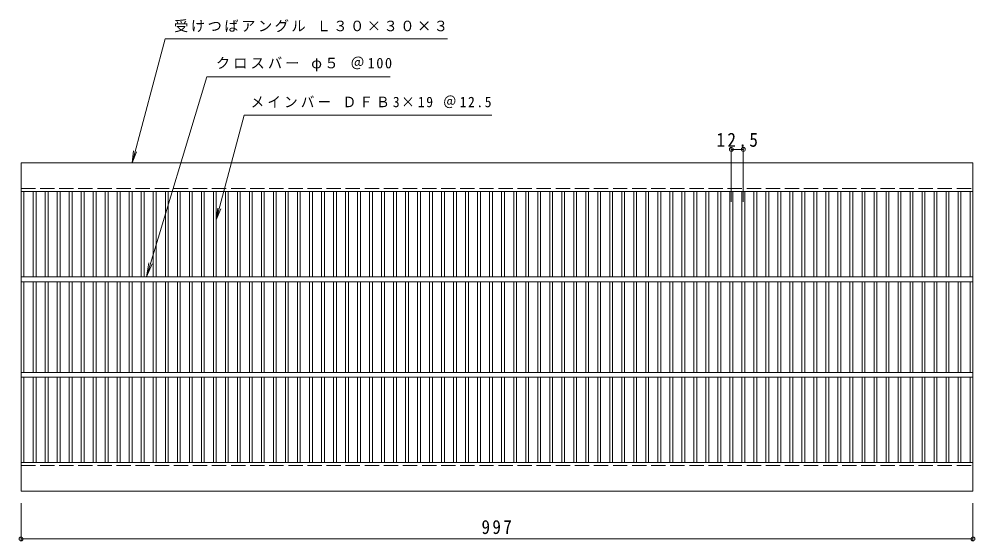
# Model space of a CAD drawing. Units: millimetres, scale not verified. Extents: x -892 to 910, y -686 to 591.
# Drawn here: x -830 to 171, y 45 to 591 of the extents above; entities that cross this region are included whole.
import ezdxf

# ---------------------------------------------------------------- set-up
doc = ezdxf.new("R2010")
doc.units = ezdxf.units.MM
doc.header["$LTSCALE"] = 5
doc.header["$PDMODE"] = 32
doc.header["$PDSIZE"] = 4
doc.linetypes.add('DASHED3', pattern=[4, 3, -1])
for name, color, linetype, lineweight in [('1-1_1-1ﾚｲﾔ', 2, 'Continuous', 9), ('1-2_1-2ﾚｲﾔ', 3, 'Continuous', 9), ('1-4_1-4ﾚｲﾔ', 7, 'Continuous', 9), ('1-5_1-5ﾚｲﾔ', 7, 'Continuous', 9)]:
    doc.layers.add(name, color=color, linetype=linetype, lineweight=lineweight)
doc.styles.add('ＭＳ ゴシック', font='')
doc.styles.get('ＭＳ ゴシック').set_extended_font_data('MS Gothic')

msp = doc.modelspace()

# ---------------------------------------------------------------- linework, layer by layer
at = {"layer": '1-1_1-1ﾚｲﾔ'}
for p, q in [((-828.333, 440.967), (168.667, 440.967)), ((-828.333, 410.967), (-828.333, 440.967)), ((168.667, 440.967), (168.667, 410.967)), ((-828.333, 410.967), (168.667, 410.967)), ((168.667, 126.967), (168.667, 96.967)), ((-828.333, 96.967), (168.667, 96.967))]:
    msp.add_line(p, q, dxfattribs=at)
at = {"layer": '1-1_1-1ﾚｲﾔ', "linetype": 'DASHED3'}
for p, q in [((-828.333, 413.967), (168.667, 413.967)), ((-828.333, 123.967), (168.667, 123.967))]:
    msp.add_line(p, q, dxfattribs=at)
at = {"layer": '1-1_1-1ﾚｲﾔ'}
msp.add_lwpolyline([(-828.333, 96.967), (-828.333, 126.967), (168.667, 126.967)], dxfattribs=at)
at = {"layer": '1-2_1-2ﾚｲﾔ'}
for p, q in [((-828.333, 410.967), (-828.333, 126.967)), ((-825.333, 321.467), (-825.333, 410.967)), ((-815.573, 410.967), (-815.573, 321.467)), ((-812.573, 410.967), (-812.573, 321.467)), ((-802.994, 410.967), (-802.994, 321.467)), ((-799.993, 410.967), (-799.993, 321.467)), ((-790.413, 410.967), (-790.413, 321.467)), ((-787.414, 410.967), (-787.414, 321.467)), ((-777.833, 410.967), (-777.833, 321.467)), ((-774.834, 410.967), (-774.834, 321.467)), ((-765.253, 410.967), (-765.253, 321.467)), ((-762.254, 410.967), (-762.254, 321.467)), ((-752.673, 410.967), (-752.673, 321.467)), ((-749.674, 410.967), (-749.674, 321.467)), ((-740.093, 410.967), (-740.093, 321.467)), ((-737.093, 410.967), (-737.093, 321.467)), ((-727.513, 410.967), (-727.513, 321.467)), ((-724.513, 410.967), (-724.513, 321.467)), ((-714.933, 410.967), (-714.933, 321.467)), ((-711.933, 410.967), (-711.933, 321.467)), ((-702.353, 410.967), (-702.353, 321.467)), ((-699.353, 410.967), (-699.353, 321.467)), ((-689.773, 410.967), (-689.773, 321.467)), ((-686.773, 410.967), (-686.773, 321.467)), ((-677.193, 410.967), (-677.193, 321.467)), ((-674.193, 410.967), (-674.193, 321.467)), ((-664.614, 410.967), (-664.614, 321.467)), ((-661.613, 410.967), (-661.613, 321.467)), ((-652.034, 410.967), (-652.034, 321.467)), ((-649.033, 410.967), (-649.033, 321.467)), ((-639.453, 410.967), (-639.453, 321.467)), ((-636.453, 410.967), (-636.453, 321.467)), ((-626.873, 410.967), (-626.873, 321.467)), ((-623.873, 410.967), (-623.873, 321.467)), ((-614.293, 410.967), (-614.293, 321.467)), ((-611.293, 410.967), (-611.293, 321.467)), ((-601.713, 410.967), (-601.713, 321.467)), ((-598.713, 410.967), (-598.713, 321.467)), ((-589.133, 410.967), (-589.133, 321.467)), ((-586.133, 410.967), (-586.133, 321.467)), ((-576.553, 410.967), (-576.553, 321.467)), ((-573.553, 410.967), (-573.553, 321.467)), ((-563.973, 410.967), (-563.973, 321.467)), ((-560.973, 410.967), (-560.973, 321.467)), ((-551.393, 410.967), (-551.393, 321.467)), ((-548.393, 410.967), (-548.393, 321.467)), ((-538.813, 410.967), (-538.813, 321.467)), ((-535.813, 410.967), (-535.813, 321.467)), ((-526.233, 410.967), (-526.233, 321.467)), ((-523.233, 410.967), (-523.233, 321.467)), ((-513.653, 410.967), (-513.653, 321.467)), ((-510.653, 410.967), (-510.653, 321.467)), ((-501.073, 410.967), (-501.073, 321.467)), ((-498.073, 410.967), (-498.073, 321.467)), ((-488.493, 410.967), (-488.493, 321.467)), ((-485.493, 410.967), (-485.493, 321.467)), ((-475.913, 410.967), (-475.913, 321.467)), ((-472.913, 410.967), (-472.913, 321.467)), ((-463.333, 410.967), (-463.333, 321.467)), ((-460.333, 410.967), (-460.333, 321.467)), ((-450.753, 410.967), (-450.753, 321.467)), ((-447.753, 410.967), (-447.753, 321.467)), ((-438.173, 410.967), (-438.173, 321.467)), ((-435.173, 410.967), (-435.173, 321.467)), ((-425.593, 410.967), (-425.593, 321.467)), ((-422.593, 410.967), (-422.593, 321.467)), ((-413.013, 410.967), (-413.013, 321.467)), ((-410.013, 410.967), (-410.013, 321.467)), ((-400.433, 410.967), (-400.433, 321.467)), ((-397.433, 410.967), (-397.433, 321.467)), ((-387.853, 410.967), (-387.853, 321.467)), ((-384.853, 410.967), (-384.853, 321.467)), ((-375.273, 410.967), (-375.273, 321.467)), ((-372.273, 410.967), (-372.273, 321.467)), ((-362.693, 410.967), (-362.693, 321.467)), ((-359.693, 410.967), (-359.693, 321.467)), ((-350.113, 410.967), (-350.113, 321.467)), ((-347.113, 410.967), (-347.113, 321.467)), ((-337.533, 410.967), (-337.533, 321.467)), ((-334.533, 410.967), (-334.533, 321.467)), ((-324.953, 410.967), (-324.953, 321.467)), ((-321.953, 410.967), (-321.953, 321.467)), ((-312.373, 410.967), (-312.373, 321.467)), ((-309.373, 410.967), (-309.373, 321.467)), ((-299.793, 410.967), (-299.793, 321.467)), ((-296.793, 410.967), (-296.793, 321.467)), ((-287.213, 410.967), (-287.213, 321.467)), ((-284.213, 410.967), (-284.213, 321.467)), ((-274.633, 410.967), (-274.633, 321.467)), ((-271.633, 410.967), (-271.633, 321.467)), ((-262.053, 410.967), (-262.053, 321.467)), ((-259.053, 410.967), (-259.053, 321.467)), ((-249.473, 410.967), (-249.473, 321.467)), ((-246.472, 410.967), (-246.472, 321.467)), ((-236.893, 410.967), (-236.893, 321.467)), ((-233.893, 410.967), (-233.893, 321.467)), ((-224.313, 410.967), (-224.313, 321.467)), ((-221.313, 410.967), (-221.313, 321.467)), ((-211.733, 410.967), (-211.733, 321.467)), ((-208.733, 410.967), (-208.733, 321.467)), ((-199.153, 410.967), (-199.153, 321.467)), ((-196.153, 410.967), (-196.153, 321.467)), ((-186.573, 410.967), (-186.573, 321.467)), ((-183.573, 410.967), (-183.573, 321.467)), ((-173.993, 410.967), (-173.993, 321.467)), ((-170.993, 410.967), (-170.993, 321.467)), ((-161.413, 410.967), (-161.413, 321.467)), ((-158.413, 410.967), (-158.413, 321.467)), ((-148.832, 410.967), (-148.832, 321.467)), ((-145.832, 410.967), (-145.832, 321.467)), ((-136.253, 410.967), (-136.253, 321.467)), ((-133.252, 410.967), (-133.252, 321.467)), ((-123.673, 410.967), (-123.673, 321.467)), ((-120.673, 410.967), (-120.673, 321.467)), ((-111.093, 410.967), (-111.093, 321.467)), ((-108.093, 410.967), (-108.093, 321.467)), ((-98.513, 410.967), (-98.513, 321.467)), ((-95.513, 410.967), (-95.513, 321.467)), ((-85.933, 410.967), (-85.933, 321.467)), ((-82.933, 410.967), (-82.933, 321.467)), ((-73.353, 410.967), (-73.353, 321.467)), ((-70.353, 410.967), (-70.353, 321.467)), ((-60.773, 410.967), (-60.773, 321.467)), ((-57.773, 410.967), (-57.773, 321.467)), ((-48.193, 410.967), (-48.193, 321.467)), ((-45.193, 410.967), (-45.193, 321.467)), ((-35.612, 410.967), (-35.612, 321.467)), ((-32.612, 410.967), (-32.612, 321.467)), ((-23.033, 410.967), (-23.033, 321.467)), ((-20.032, 410.967), (-20.032, 321.467)), ((-10.452, 410.967), (-10.452, 321.467)), ((-7.453, 410.967), (-7.453, 321.467)), ((2.127, 410.967), (2.127, 321.467)), ((5.127, 410.967), (5.127, 321.467)), ((14.707, 410.967), (14.707, 321.467)), ((17.707, 410.967), (17.707, 321.467)), ((27.287, 410.967), (27.287, 321.467)), ((30.288, 410.967), (30.288, 321.467)), ((39.867, 410.967), (39.867, 321.467)), ((42.867, 410.967), (42.867, 321.467)), ((52.447, 410.967), (52.447, 321.467)), ((55.447, 410.967), (55.447, 321.467)), ((65.027, 410.967), (65.027, 321.467)), ((68.027, 410.967), (68.027, 321.467)), ((77.607, 410.967), (77.607, 321.467)), ((80.607, 410.967), (80.607, 321.467)), ((90.188, 410.967), (90.188, 321.467)), ((93.188, 410.967), (93.188, 321.467)), ((102.768, 410.967), (102.768, 321.467)), ((105.768, 410.967), (105.768, 321.467)), ((115.347, 410.967), (115.347, 321.467)), ((118.347, 410.967), (118.347, 321.467)), ((127.927, 410.967), (127.927, 321.467)), ((130.927, 410.967), (130.927, 321.467)), ((140.507, 410.967), (140.507, 321.467)), ((143.508, 410.967), (143.508, 321.467)), ((153.087, 410.967), (153.087, 321.467)), ((156.087, 410.967), (156.087, 321.467)), ((165.667, 410.967), (165.667, 321.467)), ((168.667, 410.967), (168.667, 126.967)), ((-828.333, 321.467), (168.667, 321.467)), ((-828.333, 316.467), (168.667, 316.467)), ((-825.333, 221.467), (-825.333, 316.467)), ((-815.573, 316.467), (-815.573, 221.467)), ((-812.573, 316.467), (-812.573, 221.467)), ((-802.994, 316.467), (-802.994, 221.467)), ((-799.993, 316.467), (-799.993, 221.467)), ((-790.413, 316.467), (-790.413, 221.467)), ((-787.414, 316.467), (-787.414, 221.467)), ((-777.833, 316.467), (-777.833, 221.467)), ((-774.834, 316.467), (-774.834, 221.467)), ((-765.253, 316.467), (-765.253, 221.467)), ((-762.254, 316.467), (-762.254, 221.467)), ((-752.673, 316.467), (-752.673, 221.467)), ((-749.674, 316.467), (-749.674, 221.467)), ((-740.093, 316.467), (-740.093, 221.467)), ((-737.093, 316.467), (-737.093, 221.467)), ((-727.513, 316.467), (-727.513, 221.467)), ((-724.513, 316.467), (-724.513, 221.467)), ((-714.933, 316.467), (-714.933, 221.467)), ((-711.933, 316.467), (-711.933, 221.467)), ((-702.353, 316.467), (-702.353, 221.467)), ((-699.353, 316.467), (-699.353, 221.467)), ((-689.773, 316.467), (-689.773, 221.467)), ((-686.773, 316.467), (-686.773, 221.467)), ((-677.193, 316.467), (-677.193, 221.467)), ((-674.193, 316.467), (-674.193, 221.467)), ((-664.614, 316.467), (-664.614, 221.467)), ((-661.613, 316.467), (-661.613, 221.467)), ((-652.034, 316.467), (-652.034, 221.467)), ((-649.033, 316.467), (-649.033, 221.467)), ((-639.453, 316.467), (-639.453, 221.467)), ((-636.453, 316.467), (-636.453, 221.467)), ((-626.873, 316.467), (-626.873, 221.467)), ((-623.873, 316.467), (-623.873, 221.467)), ((-614.293, 316.467), (-614.293, 221.467)), ((-611.293, 316.467), (-611.293, 221.467)), ((-601.713, 316.467), (-601.713, 221.467)), ((-598.713, 316.467), (-598.713, 221.467)), ((-589.133, 316.467), (-589.133, 221.467)), ((-586.133, 316.467), (-586.133, 221.467)), ((-576.553, 316.467), (-576.553, 221.467)), ((-573.553, 316.467), (-573.553, 221.467)), ((-563.973, 316.467), (-563.973, 221.467)), ((-560.973, 316.467), (-560.973, 221.467)), ((-551.393, 316.467), (-551.393, 221.467)), ((-548.393, 316.467), (-548.393, 221.467)), ((-538.813, 316.467), (-538.813, 221.467)), ((-535.813, 316.467), (-535.813, 221.467)), ((-526.233, 316.467), (-526.233, 221.467)), ((-523.233, 316.467), (-523.233, 221.467)), ((-513.653, 316.467), (-513.653, 221.467)), ((-510.653, 316.467), (-510.653, 221.467)), ((-501.073, 316.467), (-501.073, 221.467)), ((-498.073, 316.467), (-498.073, 221.467)), ((-488.493, 316.467), (-488.493, 221.467)), ((-485.493, 316.467), (-485.493, 221.467)), ((-475.913, 316.467), (-475.913, 221.467)), ((-472.913, 316.467), (-472.913, 221.467)), ((-463.333, 316.467), (-463.333, 221.467)), ((-460.333, 316.467), (-460.333, 221.467)), ((-450.753, 316.467), (-450.753, 221.467)), ((-447.753, 316.467), (-447.753, 221.467)), ((-438.173, 316.467), (-438.173, 221.467)), ((-435.173, 316.467), (-435.173, 221.467)), ((-425.593, 316.467), (-425.593, 221.467)), ((-422.593, 316.467), (-422.593, 221.467)), ((-413.013, 316.467), (-413.013, 221.467)), ((-410.013, 316.467), (-410.013, 221.467)), ((-400.433, 316.467), (-400.433, 221.467)), ((-397.433, 316.467), (-397.433, 221.467)), ((-387.853, 316.467), (-387.853, 221.467)), ((-384.853, 316.467), (-384.853, 221.467)), ((-375.273, 316.467), (-375.273, 221.467)), ((-372.273, 316.467), (-372.273, 221.467)), ((-362.693, 316.467), (-362.693, 221.467)), ((-359.693, 316.467), (-359.693, 221.467)), ((-350.113, 316.467), (-350.113, 221.467)), ((-347.113, 316.467), (-347.113, 221.467)), ((-337.533, 316.467), (-337.533, 221.467)), ((-334.533, 316.467), (-334.533, 221.467)), ((-324.953, 316.467), (-324.953, 221.467)), ((-321.953, 316.467), (-321.953, 221.467)), ((-312.373, 316.467), (-312.373, 221.467)), ((-309.373, 316.467), (-309.373, 221.467)), ((-299.793, 316.467), (-299.793, 221.467)), ((-296.793, 316.467), (-296.793, 221.467)), ((-287.213, 316.467), (-287.213, 221.467)), ((-284.213, 316.467), (-284.213, 221.467)), ((-274.633, 316.467), (-274.633, 221.467)), ((-271.633, 316.467), (-271.633, 221.467)), ((-262.053, 316.467), (-262.053, 221.467)), ((-259.053, 316.467), (-259.053, 221.467)), ((-249.473, 316.467), (-249.473, 221.467)), ((-246.472, 316.467), (-246.472, 221.467)), ((-236.893, 316.467), (-236.893, 221.467)), ((-233.893, 316.467), (-233.893, 221.467)), ((-224.313, 316.467), (-224.313, 221.467)), ((-221.313, 316.467), (-221.313, 221.467)), ((-211.733, 316.467), (-211.733, 221.467)), ((-208.733, 316.467), (-208.733, 221.467)), ((-199.153, 316.467), (-199.153, 221.467)), ((-196.153, 316.467), (-196.153, 221.467)), ((-186.573, 316.467), (-186.573, 221.467)), ((-183.573, 316.467), (-183.573, 221.467)), ((-173.993, 316.467), (-173.993, 221.467)), ((-170.993, 316.467), (-170.993, 221.467)), ((-161.413, 316.467), (-161.413, 221.467)), ((-158.413, 316.467), (-158.413, 221.467)), ((-148.832, 316.467), (-148.832, 221.467)), ((-145.832, 316.467), (-145.832, 221.467)), ((-136.253, 316.467), (-136.253, 221.467)), ((-133.252, 316.467), (-133.252, 221.467)), ((-123.673, 316.467), (-123.673, 221.467)), ((-120.673, 316.467), (-120.673, 221.467)), ((-111.093, 316.467), (-111.093, 221.467)), ((-108.093, 316.467), (-108.093, 221.467)), ((-98.513, 316.467), (-98.513, 221.467)), ((-95.513, 316.467), (-95.513, 221.467)), ((-85.933, 316.467), (-85.933, 221.467)), ((-82.933, 316.467), (-82.933, 221.467)), ((-73.353, 316.467), (-73.353, 221.467)), ((-70.353, 316.467), (-70.353, 221.467)), ((-60.773, 316.467), (-60.773, 221.467)), ((-57.773, 316.467), (-57.773, 221.467)), ((-48.193, 316.467), (-48.193, 221.467)), ((-45.193, 316.467), (-45.193, 221.467)), ((-35.612, 316.467), (-35.612, 221.467)), ((-32.612, 316.467), (-32.612, 221.467)), ((-23.033, 316.467), (-23.033, 221.467)), ((-20.032, 316.467), (-20.032, 221.467)), ((-10.452, 316.467), (-10.452, 221.467)), ((-7.453, 316.467), (-7.453, 221.467)), ((2.127, 316.467), (2.127, 221.467)), ((5.127, 316.467), (5.127, 221.467)), ((14.707, 316.467), (14.707, 221.467)), ((17.707, 316.467), (17.707, 221.467)), ((27.287, 316.467), (27.287, 221.467)), ((30.288, 316.467), (30.288, 221.467)), ((39.867, 316.467), (39.867, 221.467)), ((42.867, 316.467), (42.867, 221.467)), ((52.447, 316.467), (52.447, 221.467)), ((55.447, 316.467), (55.447, 221.467)), ((65.027, 316.467), (65.027, 221.467)), ((68.027, 316.467), (68.027, 221.467)), ((77.607, 316.467), (77.607, 221.467)), ((80.607, 316.467), (80.607, 221.467)), ((90.188, 316.467), (90.188, 221.467)), ((93.188, 316.467), (93.188, 221.467)), ((102.768, 316.467), (102.768, 221.467)), ((105.768, 316.467), (105.768, 221.467)), ((115.347, 316.467), (115.347, 221.467)), ((118.347, 316.467), (118.347, 221.467)), ((127.927, 316.467), (127.927, 221.467)), ((130.927, 316.467), (130.927, 221.467)), ((140.507, 316.467), (140.507, 221.467)), ((143.508, 316.467), (143.508, 221.467)), ((153.087, 316.467), (153.087, 221.467)), ((156.087, 316.467), (156.087, 221.467)), ((165.667, 316.467), (165.667, 221.467)), ((-828.333, 221.467), (168.667, 221.467)), ((-828.333, 216.467), (168.667, 216.467)), ((-825.333, 126.967), (-825.333, 216.467)), ((-815.573, 216.467), (-815.573, 126.967)), ((-812.573, 216.467), (-812.573, 126.967)), ((-802.994, 216.467), (-802.994, 126.967)), ((-799.993, 216.467), (-799.993, 126.967)), ((-790.413, 216.467), (-790.413, 126.967)), ((-787.414, 216.467), (-787.414, 126.967)), ((-777.833, 216.467), (-777.833, 126.967)), ((-774.834, 216.467), (-774.834, 126.967)), ((-765.253, 216.467), (-765.253, 126.967)), ((-762.254, 216.467), (-762.254, 126.967)), ((-752.673, 216.467), (-752.673, 126.967)), ((-749.674, 216.467), (-749.674, 126.967)), ((-740.093, 216.467), (-740.093, 126.967)), ((-737.093, 216.467), (-737.093, 126.967)), ((-727.513, 216.467), (-727.513, 126.967)), ((-724.513, 216.467), (-724.513, 126.967)), ((-714.933, 216.467), (-714.933, 126.967)), ((-711.933, 216.467), (-711.933, 126.967)), ((-702.353, 216.467), (-702.353, 126.967)), ((-699.353, 216.467), (-699.353, 126.967)), ((-689.773, 216.467), (-689.773, 126.967)), ((-686.773, 216.467), (-686.773, 126.967)), ((-677.193, 216.467), (-677.193, 126.967)), ((-674.193, 216.467), (-674.193, 126.967)), ((-664.614, 216.467), (-664.614, 126.967)), ((-661.613, 216.467), (-661.613, 126.967)), ((-652.034, 216.467), (-652.034, 126.967)), ((-649.033, 216.467), (-649.033, 126.967)), ((-639.453, 216.467), (-639.453, 126.967)), ((-636.453, 216.467), (-636.453, 126.967)), ((-626.873, 216.467), (-626.873, 126.967)), ((-623.873, 216.467), (-623.873, 126.967)), ((-614.293, 216.467), (-614.293, 126.967)), ((-611.293, 216.467), (-611.293, 126.967)), ((-601.713, 216.467), (-601.713, 126.967)), ((-598.713, 216.467), (-598.713, 126.967)), ((-589.133, 216.467), (-589.133, 126.967)), ((-586.133, 216.467), (-586.133, 126.967)), ((-576.553, 216.467), (-576.553, 126.967)), ((-573.553, 216.467), (-573.553, 126.967)), ((-563.973, 216.467), (-563.973, 126.967)), ((-560.973, 216.467), (-560.973, 126.967)), ((-551.393, 216.467), (-551.393, 126.967)), ((-548.393, 216.467), (-548.393, 126.967)), ((-538.813, 216.467), (-538.813, 126.967)), ((-535.813, 216.467), (-535.813, 126.967)), ((-526.233, 216.467), (-526.233, 126.967)), ((-523.233, 216.467), (-523.233, 126.967)), ((-513.653, 216.467), (-513.653, 126.967)), ((-510.653, 216.467), (-510.653, 126.967)), ((-501.073, 216.467), (-501.073, 126.967)), ((-498.073, 216.467), (-498.073, 126.967)), ((-488.493, 216.467), (-488.493, 126.967)), ((-485.493, 216.467), (-485.493, 126.967)), ((-475.913, 216.467), (-475.913, 126.967)), ((-472.913, 216.467), (-472.913, 126.967)), ((-463.333, 216.467), (-463.333, 126.967)), ((-460.333, 216.467), (-460.333, 126.967)), ((-450.753, 216.467), (-450.753, 126.967)), ((-447.753, 216.467), (-447.753, 126.967)), ((-438.173, 216.467), (-438.173, 126.967)), ((-435.173, 216.467), (-435.173, 126.967)), ((-425.593, 216.467), (-425.593, 126.967)), ((-422.593, 216.467), (-422.593, 126.967)), ((-413.013, 216.467), (-413.013, 126.967)), ((-410.013, 216.467), (-410.013, 126.967)), ((-400.433, 216.467), (-400.433, 126.967)), ((-397.433, 216.467), (-397.433, 126.967)), ((-387.853, 216.467), (-387.853, 126.967)), ((-384.853, 216.467), (-384.853, 126.967)), ((-375.273, 216.467), (-375.273, 126.967)), ((-372.273, 216.467), (-372.273, 126.967)), ((-362.693, 216.467), (-362.693, 126.967)), ((-359.693, 216.467), (-359.693, 126.967)), ((-350.113, 216.467), (-350.113, 126.967)), ((-347.113, 216.467), (-347.113, 126.967)), ((-337.533, 216.467), (-337.533, 126.967)), ((-334.533, 216.467), (-334.533, 126.967)), ((-324.953, 216.467), (-324.953, 126.967)), ((-321.953, 216.467), (-321.953, 126.967)), ((-312.373, 216.467), (-312.373, 126.967)), ((-309.373, 216.467), (-309.373, 126.967)), ((-299.793, 216.467), (-299.793, 126.967)), ((-296.793, 216.467), (-296.793, 126.967)), ((-287.213, 216.467), (-287.213, 126.967)), ((-284.213, 216.467), (-284.213, 126.967)), ((-274.633, 216.467), (-274.633, 126.967)), ((-271.633, 216.467), (-271.633, 126.967)), ((-262.053, 216.467), (-262.053, 126.967)), ((-259.053, 216.467), (-259.053, 126.967)), ((-249.473, 216.467), (-249.473, 126.967)), ((-246.472, 216.467), (-246.472, 126.967)), ((-236.893, 216.467), (-236.893, 126.967)), ((-233.893, 216.467), (-233.893, 126.967)), ((-224.313, 216.467), (-224.313, 126.967)), ((-221.313, 216.467), (-221.313, 126.967)), ((-211.733, 216.467), (-211.733, 126.967)), ((-208.733, 216.467), (-208.733, 126.967)), ((-199.153, 216.467), (-199.153, 126.967)), ((-196.153, 216.467), (-196.153, 126.967)), ((-186.573, 216.467), (-186.573, 126.967)), ((-183.573, 216.467), (-183.573, 126.967)), ((-173.993, 216.467), (-173.993, 126.967)), ((-170.993, 216.467), (-170.993, 126.967)), ((-161.413, 216.467), (-161.413, 126.967)), ((-158.413, 216.467), (-158.413, 126.967)), ((-148.832, 216.467), (-148.832, 126.967)), ((-145.832, 216.467), (-145.832, 126.967)), ((-136.253, 216.467), (-136.253, 126.967)), ((-133.252, 216.467), (-133.252, 126.967)), ((-123.673, 216.467), (-123.673, 126.967)), ((-120.673, 216.467), (-120.673, 126.967)), ((-111.093, 216.467), (-111.093, 126.967)), ((-108.093, 216.467), (-108.093, 126.967)), ((-98.513, 216.467), (-98.513, 126.967)), ((-95.513, 216.467), (-95.513, 126.967)), ((-85.933, 216.467), (-85.933, 126.967)), ((-82.933, 216.467), (-82.933, 126.967)), ((-73.353, 216.467), (-73.353, 126.967)), ((-70.353, 216.467), (-70.353, 126.967)), ((-60.773, 216.467), (-60.773, 126.967)), ((-57.773, 216.467), (-57.773, 126.967)), ((-48.193, 216.467), (-48.193, 126.967)), ((-45.193, 216.467), (-45.193, 126.967)), ((-35.612, 216.467), (-35.612, 126.967)), ((-32.612, 216.467), (-32.612, 126.967)), ((-23.033, 216.467), (-23.033, 126.967)), ((-20.032, 216.467), (-20.032, 126.967)), ((-10.452, 216.467), (-10.452, 126.967)), ((-7.453, 216.467), (-7.453, 126.967)), ((2.127, 216.467), (2.127, 126.967)), ((5.127, 216.467), (5.127, 126.967)), ((14.707, 216.467), (14.707, 126.967)), ((17.707, 216.467), (17.707, 126.967)), ((27.287, 216.467), (27.287, 126.967)), ((30.288, 216.467), (30.288, 126.967)), ((39.867, 216.467), (39.867, 126.967)), ((42.867, 216.467), (42.867, 126.967)), ((52.447, 216.467), (52.447, 126.967)), ((55.447, 216.467), (55.447, 126.967)), ((65.027, 216.467), (65.027, 126.967)), ((68.027, 216.467), (68.027, 126.967)), ((77.607, 216.467), (77.607, 126.967)), ((80.607, 216.467), (80.607, 126.967)), ((90.188, 216.467), (90.188, 126.967)), ((93.188, 216.467), (93.188, 126.967)), ((102.768, 216.467), (102.768, 126.967)), ((105.768, 216.467), (105.768, 126.967)), ((115.347, 216.467), (115.347, 126.967)), ((118.347, 216.467), (118.347, 126.967)), ((127.927, 216.467), (127.927, 126.967)), ((130.927, 216.467), (130.927, 126.967)), ((140.507, 216.467), (140.507, 126.967)), ((143.508, 216.467), (143.508, 126.967)), ((153.087, 216.467), (153.087, 126.967)), ((156.087, 216.467), (156.087, 126.967)), ((165.667, 216.467), (165.667, 126.967))]:
    msp.add_line(p, q, dxfattribs=at)
at = {"layer": '1-4_1-4ﾚｲﾔ'}
for p, q in [((-84.433, 456.573), (-84.433, 399.984)), ((-84.433, 455.073), (-71.853, 455.073)), ((-71.853, 456.573), (-71.853, 399.984)), ((-828.333, 84.467), (-828.333, 45.467)), ((168.667, 84.467), (168.667, 45.467)), ((-828.333, 46.967), (168.667, 46.967))]:
    msp.add_line(p, q, dxfattribs=at)
for p in [(-84.433, 455.073), (-71.853, 455.073), (-828.333, 46.967), (168.667, 46.967)]:
    msp.add_point(p, dxfattribs=at)
at = {"layer": '1-5_1-5ﾚｲﾔ'}
for p, q in [((-712.104, 440.967), (-677.27, 570.967)), ((-677.27, 570.967), (-381.83, 570.967)), ((-623.873, 381.217), (-594.466, 490.967)), ((-594.466, 490.967), (-335.418, 490.967)), ((-712.104, 440.967), (-710.472, 453.36)), ((-712.104, 440.967), (-707.32, 452.516)), ((-623.873, 381.217), (-622.241, 393.61)), ((-623.873, 381.217), (-619.09, 392.765)), ((-697.061, 321.467), (-694.642, 336.271)), ((-697.061, 321.467), (-690.893, 335.14))]:
    msp.add_line(p, q, dxfattribs=at)
msp.add_lwpolyline([(-697.061, 321.467), (-633.886, 530.967), (-441.771, 530.967)], dxfattribs=at)

# ---------------------------------------------------------------- texts
at = {"layer": '1-4_1-4ﾚｲﾔ', "color": 2, "char_height": 14.66, "attachment_point": 7, "style": 'ＭＳ ゴシック'}
for s, insert in [('\\T1.28;\\W0.9;12.5', (-100.018, 457.573)), ('\\T1.27;\\W0.9;997', (-346.083, 51.967))]:
    msp.add_mtext(s, dxfattribs=dict(at, insert=insert))
at = {"layer": '1-5_1-5ﾚｲﾔ', "char_height": 11, "attachment_point": 7, "style": 'ＭＳ ゴシック'}
for s, insert in [('\\T1.17;受けつばアングル\\~Ｌ３０×３０×３', (-668.08, 577.68)), ('\\T1.21;クロスバー\\~φ５\\~＠100', (-624.271, 536.956)), ('\\T1.23;\\W0.95;メインバー\\~ＤＦＢ3×19\\~＠12.5', (-587.918, 498.203))]:
    msp.add_mtext(s, dxfattribs=dict(at, insert=insert))

doc.saveas('drawing.dxf')
